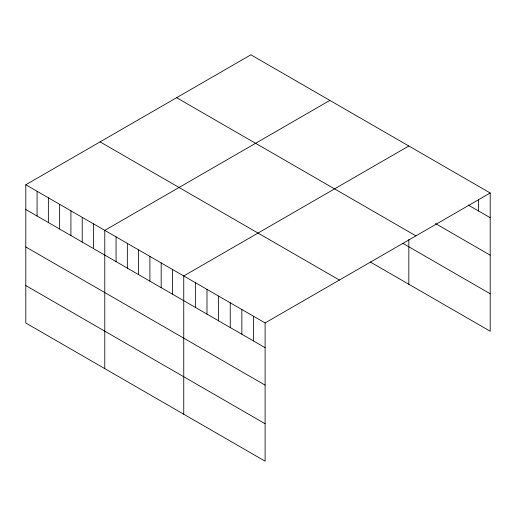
<?xml version="1.0" encoding="UTF-8"?>
<svg xmlns="http://www.w3.org/2000/svg" width="516" height="516" viewBox="0 0 516 516"><rect width="100%" height="100%" fill="white"/><g stroke="black" fill="none" stroke-linecap="round" stroke-linejoin="round"><path stroke-width="0.77" d="M25.8 184.767L265.108 322.932L265.108 461.188L25.8 323.022L25.8 184.767L250.892 54.812L490.2 192.978L490.2 331.233L370.346 262.038M329.859 100.407L104.774 230.362L104.774 368.618M408.833 145.996L183.748 275.95L183.748 414.213M265.108 322.932L490.2 192.978M468.322 205.078L490.2 217.707M435.498 223.589L490.2 255.175M176.607 97.698L415.922 235.857M402.861 243.346L490.2 293.772M100.078 141.881L339.393 280.046M25.8 209.502L265.108 347.661M25.8 246.964L265.108 385.13M25.8 285.561L265.108 423.726M478.577 199.827L478.577 210.999M408.833 239.559L408.833 284.258M253.485 316.218L253.485 340.953M241.862 309.51L241.862 334.239M230.239 302.795L230.239 327.531M218.616 296.087L218.616 320.823M206.993 289.373L206.993 314.109M195.37 282.665L195.37 307.401M172.46 269.442L172.46 294.172M161.179 262.928L161.179 287.664M149.898 256.413L149.898 281.149M138.617 249.899L138.617 274.635M127.336 243.384L127.336 268.12M116.055 236.87L116.055 261.606M93.493 223.847L93.493 248.583M82.212 217.333L82.212 242.069M70.924 210.818L70.924 235.554M59.643 204.304L59.643 229.04M48.362 197.789L48.362 222.525M37.081 191.281L37.081 216.01"/></g></svg>
